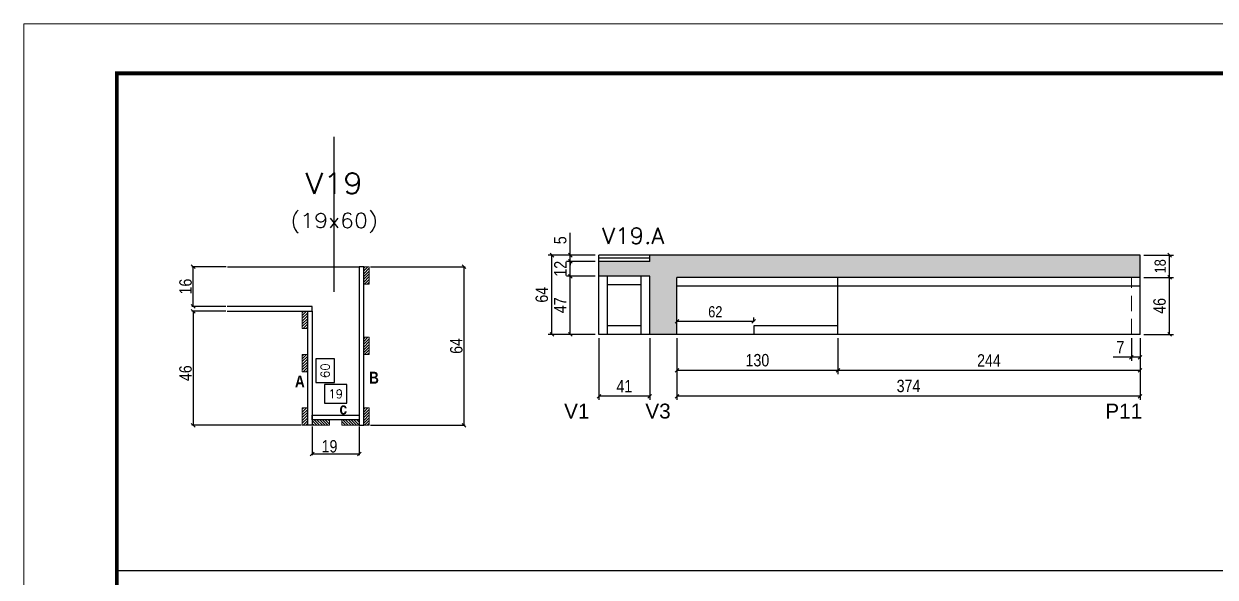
# Model space of a CAD drawing. Extents: x -10448 to -1189, y -11772 to 17235.
# Drawn here: x -8850 to -7888, y 9506 to 9953 of the extents above; entities that cross this region are included whole.
import ezdxf
from ezdxf.enums import TextEntityAlignment as Align

# ---------------------------------------------------------------- set-up
doc = ezdxf.new("R2010")
doc.units = 0
doc.linetypes.add('DASHED', pattern=[0.75, 0.5, -0.25])
doc.linetypes.add('HIDDEN', pattern=[0.375, 0.25, -0.125])
for name, color, linetype in [('5', 5, 'Continuous'), ('COTA', 241, 'Continuous'), ('Cota Seção (2x)', 4, 'Continuous'), ('detalhes', 4, 'Continuous'), ('Painéis', 200, 'Continuous'), ('SARR_2.2x7', 40, 'Continuous'), ('SARR_EDITAR', 141, 'Continuous'), ('Texto de Titulo', 7, 'Continuous'), ('Texto Qtd Sarr', 242, 'Continuous')]:
    doc.layers.add(name, color=color, linetype=linetype)
for name, color, linetype, lineweight in [('CONCRETO', 251, 'Continuous', 25), ('Folhas', 255, 'Continuous', 9), ('Madeira', 126, 'Continuous', 18), ('Sarr 2.2x7', 40, 'Continuous', 9), ('SARRAFO DE PRESSAO', 251, 'DASHED', 9), ('Texto Seção', 7, 'Continuous', 15)]:
    doc.layers.add(name, color=color, linetype=linetype, lineweight=lineweight)
doc.styles.add('COTA TECNICA', font='techl___.ttf', dxfattribs={"height": 10})
doc.styles.add('COTA TECNICA 2X', font='techl___.ttf', dxfattribs={"height": 10})
doc.styles.add('COTA TECNICA-50', font='techl___.ttf', dxfattribs={"height": 9})
doc.styles.add('REGUA-120', font='ROMANS.shx', dxfattribs={"height": 15})
doc.styles.add('Romans', font='romans.shx')
doc.styles.get("Standard").update_dxf_attribs({"font": 'arial.ttf'})
doc.styles.add('TECNICA', font='techb___.ttf', dxfattribs={"height": 10})
doc.dimstyles.new('COTA PAINEL-50', dxfattribs={"dimtxt": 9, "dimasz": 3, "dimexe": 3, "dimexo": 3, "dimgap": 3, "dimtad": 1, "dimdec": 1, "dimzin": 12, "dimdsep": 46, "dimtxsty": 'COTA TECNICA-50', "dimblk1": 'OBLIQUE', "dimblk2": 'OBLIQUE', "dimsah": 1, "dimcen": 0.9, "dimclrd": 4, "dimclre": 4, "dimclrt": 240, "dimadec": 1, "dimazin": 3, "dimtfac": 1, "dimtdec": 1, "dimtmove": 0, "dimatfit": 3, "dimfxl": 1, "dimtolj": 1, "dimtzin": 12, "dimarcsym": 0})
doc.dimstyles.new('Cota Seção interna', dxfattribs={"dimtxt": 7, "dimasz": 6, "dimexe": 0.18, "dimexo": 2, "dimgap": -4, "dimtad": 3, "dimdec": 1, "dimlfac": 0.5, "dimzin": 12, "dimdsep": 46, "dimtxsty": 'Romans', "dimblk": 'ARCHTICK', "dimcen": 0.09, "dimse1": 1, "dimse2": 1, "dimsd1": 1, "dimsd2": 1, "dimclrd": 180, "dimclre": 5, "dimclrt": 1, "dimadec": 0, "dimazin": 3, "dimtfac": 1, "dimtdec": 1, "dimtofl": 0, "dimtmove": 0, "dimatfit": 3, "dimldrblk": 'ARCHTICK', "dimfxl": 1, "dimtolj": 1, "dimtzin": 0, "dimarcsym": 0})
doc.dimstyles.new('PAINEL', dxfattribs={"dimtxt": 10, "dimasz": 3, "dimexe": 3, "dimexo": 3, "dimgap": 3, "dimtad": 1, "dimdec": 1, "dimzin": 12, "dimdsep": 46, "dimtxsty": 'COTA TECNICA', "dimblk1": 'OBLIQUE', "dimblk2": 'OBLIQUE', "dimsah": 1, "dimcen": 0.9, "dimclrd": 4, "dimclre": 4, "dimclrt": 240, "dimadec": 1, "dimazin": 3, "dimtfac": 1, "dimtdec": 1, "dimtmove": 0, "dimatfit": 3, "dimfxl": 1, "dimtolj": 1, "dimtzin": 12, "dimarcsym": 0})
doc.dimstyles.new('SECAO', dxfattribs={"dimscale": 0.333333, "dimtxt": 5, "dimasz": 9, "dimexe": 3, "dimexo": 3, "dimgap": 3, "dimtad": 1, "dimdec": 1, "dimlfac": 0.5, "dimzin": 12, "dimdsep": 46, "dimtxsty": 'COTA TECNICA 2X', "dimblk1": 'OBLIQUE', "dimblk2": 'OBLIQUE', "dimsah": 1, "dimcen": 0.9, "dimclrd": 4, "dimclre": 4, "dimclrt": 240, "dimadec": 1, "dimazin": 3, "dimtfac": 1, "dimtdec": 1, "dimtmove": 0, "dimatfit": 3, "dimfxl": 1, "dimtolj": 1, "dimtzin": 12, "dimarcsym": 0})

# ---------------------------------------------------------------- blocks, each defined once
blk = doc.blocks.new('9999999999')
at = {"layer": 'Folhas'}
blk.add_lwpolyline([(98138.98, 34190.21), (99623.98, 34190.21), (99623.98, 35240.21), (98138.98, 35240.21)], close=True, dxfattribs=at)
at = {"layer": 'Folhas', "color": 30, "const_width": 3}
blk.add_lwpolyline([(98213.98, 34230.21), (99583.98, 34230.21), (99583.98, 35200.21), (98213.98, 35200.21)], close=True, dxfattribs=at)
blk = doc.blocks.new('_Oblique')
at = {"color": 0, "linetype": 'ByBlock', "lineweight": -2}
blk.add_line((-0.5, -0.5), (0.5, 0.5), dxfattribs=at)
blk = doc.blocks.new('*D627')
at = {"layer": 'COTA', "color": 4, "lineweight": -2, "transparency": 16777216}
for p, q in [((-8616.9, 9627.53), (-8616.9, 9604.35)), ((-8578.9, 9627.53), (-8578.9, 9604.35)), ((-8616.9, 9605.35), (-8578.9, 9605.35))]:
    blk.add_line(p, q, dxfattribs=at)
at = {"layer": 'Defpoints', "color": 0, "transparency": 16777216}
for p in [(-8616.9, 9628.53), (-8578.9, 9628.53), (-8578.9, 9605.35)]:
    blk.add_point(p, dxfattribs=at)
at = {"layer": 'COTA', "color": 4, "lineweight": -2, "transparency": 16777216, "xscale": 3, "yscale": 3, "zscale": 3, "rotation": 180}
blk.add_blockref('_Oblique', (-8616.9, 9605.35), dxfattribs=at)
at = {"layer": 'COTA', "color": 4, "lineweight": -2, "transparency": 16777216, "xscale": 3, "yscale": 3, "zscale": 3}
blk.add_blockref('_Oblique', (-8578.9, 9605.35), dxfattribs=at)
at = {"layer": 'COTA', "color": 240, "transparency": 16777216, "insert": (-8602.9, 9611.43), "char_height": 10, "attachment_point": 5, "style": 'COTA TECNICA 2X'}
blk.add_mtext('\\A1;19', dxfattribs=at)
blk = doc.blocks.new('*D628')
at = {"layer": 'COTA', "color": 4, "lineweight": -2, "transparency": 16777216}
for p, q in [((-8569.9, 9756.53), (-8493.35, 9756.53)), ((-8494.35, 9756.53), (-8494.35, 9628.53)), ((-8569.9, 9628.53), (-8493.35, 9628.53))]:
    blk.add_line(p, q, dxfattribs=at)
at = {"layer": 'Defpoints', "color": 0, "transparency": 16777216}
for p in [(-8570.9, 9756.53, 0), (-8570.9, 9628.53, 0), (-8494.35, 9628.53)]:
    blk.add_point(p, dxfattribs=at)
at = {"layer": 'COTA', "color": 4, "lineweight": -2, "transparency": 16777216, "xscale": 3, "yscale": 3, "zscale": 3}
for p, rotation in [((-8494.35, 9756.53), 90), ((-8494.35, 9628.53), 270)]:
    blk.add_blockref('_Oblique', p, dxfattribs=dict(at, rotation=rotation))
at = {"layer": 'COTA', "color": 240, "transparency": 16777216, "insert": (-8500.46, 9692.53), "char_height": 10, "attachment_point": 5, "rotation": 90, "style": 'COTA TECNICA 2X'}
blk.add_mtext('\\A1;64', dxfattribs=at)
blk = doc.blocks.new('*D629')
at = {"layer": 'COTA', "color": 4, "lineweight": -2, "transparency": 16777216}
for p, q in [((-8686.59, 9720.53), (-8714.03, 9720.53)), ((-8713.03, 9720.53), (-8713.03, 9628.53)), ((-8625.9, 9628.53), (-8714.03, 9628.53))]:
    blk.add_line(p, q, dxfattribs=at)
at = {"layer": 'Defpoints', "color": 0, "transparency": 16777216}
for p in [(-8685.59, 9720.53), (-8713.03, 9628.53), (-8624.9, 9628.53, 0)]:
    blk.add_point(p, dxfattribs=at)
at = {"layer": 'COTA', "color": 4, "lineweight": -2, "transparency": 16777216, "xscale": 3, "yscale": 3, "zscale": 3}
for p, rotation in [((-8713.03, 9720.53), 90), ((-8713.03, 9628.53), 270)]:
    blk.add_blockref('_Oblique', p, dxfattribs=dict(at, rotation=rotation))
at = {"layer": 'COTA', "color": 240, "transparency": 16777216, "insert": (-8719.14, 9670.53), "char_height": 10, "attachment_point": 5, "rotation": 90, "style": 'COTA TECNICA 2X'}
blk.add_mtext('\\A1;46', dxfattribs=at)
blk = doc.blocks.new('*D630')
at = {"layer": 'COTA', "color": 4, "lineweight": -2, "transparency": 16777216}
for p, q in [((-8686.42, 9756.53), (-8714.03, 9756.53)), ((-8713.03, 9724.53), (-8713.03, 9756.53)), ((-8686.59, 9724.53), (-8714.03, 9724.53))]:
    blk.add_line(p, q, dxfattribs=at)
at = {"layer": 'Defpoints', "color": 0, "transparency": 16777216}
for p in [(-8713.03, 9756.53), (-8685.42, 9756.53), (-8685.59, 9724.53)]:
    blk.add_point(p, dxfattribs=at)
at = {"layer": 'COTA', "color": 4, "lineweight": -2, "transparency": 16777216, "xscale": 3, "yscale": 3, "zscale": 3}
for p, rotation in [((-8713.03, 9756.53), 90), ((-8713.03, 9724.53), 270)]:
    blk.add_blockref('_Oblique', p, dxfattribs=dict(at, rotation=rotation))
at = {"layer": 'COTA', "color": 240, "transparency": 16777216, "insert": (-8719.14, 9740.53), "char_height": 10, "attachment_point": 5, "rotation": 90, "style": 'COTA TECNICA 2X'}
blk.add_mtext('\\A1;16', dxfattribs=at)
blk = doc.blocks.new('*D639')
at = {"layer": 'Cota Seção (2x)', "color": 180, "lineweight": -2, "transparency": 16777216}
for p, q in [((-8598.95, 9682.03), (-8613.95, 9682.03)), ((-8613.95, 9682.03), (-8613.95, 9663.03)), ((-8598.95, 9663.03), (-8598.95, 9682.03)), ((-8613.95, 9663.03), (-8598.95, 9663.03))]:
    blk.add_line(p, q, dxfattribs=at)
at = {"layer": 'Defpoints', "color": 0, "transparency": 16777216}
for p in [(-8594.95, 9756.53), (-8578.9, 9756.53), (-8578.9, 9636.53)]:
    blk.add_point(p, dxfattribs=at)
at = {"layer": 'Cota Seção (2x)', "color": 1, "transparency": 16777216, "insert": (-8606.45, 9672.53), "char_height": 7, "attachment_point": 5, "rotation": 90, "style": 'Romans'}
blk.add_mtext('\\A1;60', dxfattribs=at)
blk = doc.blocks.new('_ArchTick')
at = {"color": 0, "linetype": 'ByBlock', "const_width": 0.15}
blk.add_lwpolyline([(-0.5, -0.5), (0.5, 0.5)], dxfattribs=at)
blk = doc.blocks.new('*D640')
at = {"layer": 'Cota Seção (2x)', "color": 180, "lineweight": -2, "transparency": 16777216}
for p, q in [((-8588.9, 9661.29), (-8606.9, 9661.29)), ((-8606.9, 9661.29), (-8606.9, 9646.29)), ((-8588.9, 9646.29), (-8588.9, 9661.29)), ((-8606.9, 9646.29), (-8588.9, 9646.29))]:
    blk.add_line(p, q, dxfattribs=at)
at = {"layer": 'Defpoints', "color": 0, "transparency": 16777216}
for p in [(-8578.9, 9642.29), (-8616.9, 9636.53), (-8578.9, 9636.53)]:
    blk.add_point(p, dxfattribs=at)
at = {"layer": 'Cota Seção (2x)', "color": 1, "transparency": 16777216, "insert": (-8597.9, 9653.79), "char_height": 7, "attachment_point": 5, "style": 'Romans'}
blk.add_mtext('\\A1;19', dxfattribs=at)
blk = doc.blocks.new('titulo1')
at = {"layer": 'Defpoints', "color": 252, "linetype": 'HIDDEN', "ltscale": 2}
blk.add_line((0, 0), (0, 125), dxfattribs=at)
at = {"layer": 'Defpoints', "style": 'Romans', "oblique": 15}
blk.add_attdef('FOLHA', text='', height=10, dxfattribs=at).set_placement((0, 15.58), align=Align.MIDDLE_CENTER)
at = {"layer": 'Texto Qtd Sarr', "color": 3, "style": 'Romans', "oblique": 15}
for tag, height, p in [('TITULO', 17, (0, 71.45)), ('SEÇÃO', 12, (0, 41.55))]:
    blk.add_attdef(tag, text='', height=height, dxfattribs=at).set_placement(p, align=Align.MIDDLE_CENTER)
blk = doc.blocks.new('*D631')
at = {"layer": 'COTA', "color": 4, "linetype": 'ByBlock', "lineweight": -2, "transparency": 16777216}
for p, q in [((-8192.32, 9698.91), (-8192.32, 9669.78)), ((-7948.32, 9698.91), (-7948.32, 9669.78)), ((-7948.32, 9672.78), (-8192.32, 9672.78))]:
    blk.add_line(p, q, dxfattribs=at)
at = {"layer": 'Defpoints', "color": 0, "linetype": 'ByBlock', "transparency": 16777216}
for p in [(-8192.32, 9701.91), (-7948.32, 9701.91), (-8192.32, 9672.78)]:
    blk.add_point(p, dxfattribs=at)
at = {"layer": 'COTA', "color": 4, "linetype": 'ByBlock', "lineweight": -2, "transparency": 16777216, "xscale": 3, "yscale": 3, "zscale": 3, "rotation": 180}
blk.add_blockref('_Oblique', (-8192.32, 9672.78), dxfattribs=at)
at = {"layer": 'COTA', "color": 4, "linetype": 'ByBlock', "lineweight": -2, "transparency": 16777216, "xscale": 3, "yscale": 3, "zscale": 3}
blk.add_blockref('_Oblique', (-7948.32, 9672.78), dxfattribs=at)
at = {"layer": 'COTA', "color": 240, "linetype": 'ByBlock', "transparency": 16777216, "insert": (-8070.32, 9680.86), "char_height": 10, "attachment_point": 5, "style": 'COTA TECNICA'}
blk.add_mtext('\\A1;244', dxfattribs=at)
blk = doc.blocks.new('*D632')
at = {"layer": 'COTA', "color": 4, "linetype": 'ByBlock', "lineweight": -2, "transparency": 16777216}
for p, q in [((-8322.32, 9698.91), (-8322.32, 9669.78)), ((-8192.32, 9698.91), (-8192.32, 9669.78)), ((-8192.32, 9672.78), (-8322.32, 9672.78))]:
    blk.add_line(p, q, dxfattribs=at)
at = {"layer": 'Defpoints', "color": 0, "linetype": 'ByBlock', "transparency": 16777216}
for p in [(-8322.32, 9701.91), (-8192.32, 9701.91), (-8322.32, 9672.78)]:
    blk.add_point(p, dxfattribs=at)
at = {"layer": 'COTA', "color": 4, "linetype": 'ByBlock', "lineweight": -2, "transparency": 16777216, "xscale": 3, "yscale": 3, "zscale": 3, "rotation": 180}
blk.add_blockref('_Oblique', (-8322.32, 9672.78), dxfattribs=at)
at = {"layer": 'COTA', "color": 4, "linetype": 'ByBlock', "lineweight": -2, "transparency": 16777216, "xscale": 3, "yscale": 3, "zscale": 3}
blk.add_blockref('_Oblique', (-8192.32, 9672.78), dxfattribs=at)
at = {"layer": 'COTA', "color": 240, "linetype": 'ByBlock', "transparency": 16777216, "insert": (-8257.32, 9681), "char_height": 10, "attachment_point": 5, "style": 'COTA TECNICA'}
blk.add_mtext('\\A1;130', dxfattribs=at)
blk = doc.blocks.new('*D641')
at = {"layer": 'COTA', "color": 4, "linetype": 'ByBlock', "lineweight": -2, "transparency": 16777216}
for p, q in [((-8322.32, 9698.91), (-8322.32, 9648.96)), ((-7948.32, 9698.91), (-7948.32, 9648.96)), ((-7948.32, 9651.96), (-8322.32, 9651.96))]:
    blk.add_line(p, q, dxfattribs=at)
at = {"layer": 'Defpoints', "color": 0, "linetype": 'ByBlock', "transparency": 16777216}
for p in [(-8322.32, 9701.91), (-7948.32, 9701.91), (-8322.32, 9651.96)]:
    blk.add_point(p, dxfattribs=at)
at = {"layer": 'COTA', "color": 4, "linetype": 'ByBlock', "lineweight": -2, "transparency": 16777216, "xscale": 3, "yscale": 3, "zscale": 3, "rotation": 180}
blk.add_blockref('_Oblique', (-8322.32, 9651.96), dxfattribs=at)
at = {"layer": 'COTA', "color": 4, "linetype": 'ByBlock', "lineweight": -2, "transparency": 16777216, "xscale": 3, "yscale": 3, "zscale": 3}
blk.add_blockref('_Oblique', (-7948.32, 9651.96), dxfattribs=at)
at = {"layer": 'COTA', "color": 240, "linetype": 'ByBlock', "transparency": 16777216, "insert": (-8135.32, 9660.18), "char_height": 10, "attachment_point": 5, "style": 'COTA TECNICA'}
blk.add_mtext('\\A1;374', dxfattribs=at)
blk = doc.blocks.new('*D642')
at = {"layer": 'COTA', "color": 4, "linetype": 'ByBlock', "lineweight": -2, "transparency": 16777216}
for p, q in [((-7945.32, 9747.91), (-7921.41, 9747.91)), ((-7924.41, 9701.91), (-7924.41, 9747.91)), ((-7945.32, 9701.91), (-7921.41, 9701.91))]:
    blk.add_line(p, q, dxfattribs=at)
at = {"layer": 'Defpoints', "color": 0, "linetype": 'ByBlock', "transparency": 16777216}
for p in [(-7948.32, 9747.91), (-7924.41, 9747.91), (-7948.32, 9701.91)]:
    blk.add_point(p, dxfattribs=at)
at = {"layer": 'COTA', "color": 4, "linetype": 'ByBlock', "lineweight": -2, "transparency": 16777216, "xscale": 3, "yscale": 3, "zscale": 3}
for p, rotation in [((-7924.41, 9747.91), 90), ((-7924.41, 9701.91), 270)]:
    blk.add_blockref('_Oblique', p, dxfattribs=dict(at, rotation=rotation))
at = {"layer": 'COTA', "color": 240, "linetype": 'ByBlock', "transparency": 16777216, "insert": (-7932.51, 9724.91), "char_height": 10, "attachment_point": 5, "rotation": 90, "style": 'COTA TECNICA'}
blk.add_mtext('\\A1;46', dxfattribs=at)
blk = doc.blocks.new('*D643')
at = {"layer": 'COTA', "color": 4, "linetype": 'ByBlock', "lineweight": -2, "transparency": 16777216}
for p, q in [((-8385.32, 9698.91), (-8385.32, 9648.96)), ((-8344.32, 9698.91), (-8344.32, 9648.96)), ((-8344.32, 9651.96), (-8385.32, 9651.96))]:
    blk.add_line(p, q, dxfattribs=at)
at = {"layer": 'Defpoints', "color": 0, "linetype": 'ByBlock', "transparency": 16777216}
for p in [(-8385.32, 9701.91), (-8344.32, 9701.91), (-8385.32, 9651.96)]:
    blk.add_point(p, dxfattribs=at)
at = {"layer": 'COTA', "color": 4, "linetype": 'ByBlock', "lineweight": -2, "transparency": 16777216, "xscale": 3, "yscale": 3, "zscale": 3, "rotation": 180}
blk.add_blockref('_Oblique', (-8385.32, 9651.96), dxfattribs=at)
at = {"layer": 'COTA', "color": 4, "linetype": 'ByBlock', "lineweight": -2, "transparency": 16777216, "xscale": 3, "yscale": 3, "zscale": 3}
blk.add_blockref('_Oblique', (-8344.32, 9651.96), dxfattribs=at)
at = {"layer": 'COTA', "color": 240, "linetype": 'ByBlock', "transparency": 16777216, "insert": (-8364.82, 9660.03), "char_height": 10, "attachment_point": 5, "style": 'COTA TECNICA'}
blk.add_mtext('\\A1;41', dxfattribs=at)
blk = doc.blocks.new('*D633')
at = {"layer": 'COTA', "color": 4, "linetype": 'ByBlock', "lineweight": -2, "transparency": 16777216}
for p, q in [((-8388.32, 9748.91), (-8411.44, 9748.91)), ((-8408.44, 9701.91), (-8408.44, 9748.91)), ((-8388.32, 9701.91), (-8411.44, 9701.91))]:
    blk.add_line(p, q, dxfattribs=at)
at = {"layer": 'Defpoints', "color": 0, "linetype": 'ByBlock', "transparency": 16777216}
for p in [(-8408.44, 9748.91), (-8385.32, 9748.91), (-8385.32, 9701.91)]:
    blk.add_point(p, dxfattribs=at)
at = {"layer": 'COTA', "color": 4, "linetype": 'ByBlock', "lineweight": -2, "transparency": 16777216, "xscale": 3, "yscale": 3, "zscale": 3}
for p, rotation in [((-8408.44, 9748.91), 90), ((-8408.44, 9701.91), 270)]:
    blk.add_blockref('_Oblique', p, dxfattribs=dict(at, rotation=rotation))
at = {"layer": 'COTA', "color": 240, "linetype": 'ByBlock', "transparency": 16777216, "insert": (-8416.51, 9725.41), "char_height": 10, "attachment_point": 5, "rotation": 90, "style": 'COTA TECNICA'}
blk.add_mtext('\\A1;47', dxfattribs=at)
blk = doc.blocks.new('*D634')
at = {"layer": 'COTA', "color": 4, "linetype": 'ByBlock', "lineweight": -2, "transparency": 16777216}
for p, q in [((-8388.32, 9760.91), (-8411.44, 9760.91)), ((-8408.44, 9748.91), (-8408.44, 9760.91)), ((-8388.32, 9748.91), (-8411.44, 9748.91))]:
    blk.add_line(p, q, dxfattribs=at)
at = {"layer": 'Defpoints', "color": 0, "linetype": 'ByBlock', "transparency": 16777216}
for p in [(-8408.44, 9760.91), (-8385.32, 9760.91), (-8385.32, 9748.91)]:
    blk.add_point(p, dxfattribs=at)
at = {"layer": 'COTA', "color": 4, "linetype": 'ByBlock', "lineweight": -2, "transparency": 16777216, "xscale": 3, "yscale": 3, "zscale": 3}
for p, rotation in [((-8408.44, 9760.91), 90), ((-8408.44, 9748.91), 270)]:
    blk.add_blockref('_Oblique', p, dxfattribs=dict(at, rotation=rotation))
at = {"layer": 'COTA', "color": 240, "linetype": 'ByBlock', "transparency": 16777216, "insert": (-8416.49, 9754.91), "char_height": 10, "attachment_point": 5, "rotation": 90, "style": 'COTA TECNICA'}
blk.add_mtext('\\A1;12', dxfattribs=at)
blk = doc.blocks.new('*D635')
at = {"layer": 'COTA', "color": 4, "linetype": 'ByBlock', "lineweight": -2, "transparency": 16777216}
for p, q in [((-8388.32, 9765.91), (-8426.3, 9765.91)), ((-8423.3, 9701.91), (-8423.3, 9765.91)), ((-8388.32, 9701.91), (-8426.3, 9701.91))]:
    blk.add_line(p, q, dxfattribs=at)
at = {"layer": 'Defpoints', "color": 0, "linetype": 'ByBlock', "transparency": 16777216}
for p in [(-8423.3, 9765.91), (-8385.32, 9765.91), (-8385.32, 9701.91)]:
    blk.add_point(p, dxfattribs=at)
at = {"layer": 'COTA', "color": 4, "linetype": 'ByBlock', "lineweight": -2, "transparency": 16777216, "xscale": 3, "yscale": 3, "zscale": 3}
for p, rotation in [((-8423.3, 9765.91), 90), ((-8423.3, 9701.91), 270)]:
    blk.add_blockref('_Oblique', p, dxfattribs=dict(at, rotation=rotation))
at = {"layer": 'COTA', "color": 240, "linetype": 'ByBlock', "transparency": 16777216, "insert": (-8431.4, 9733.91), "char_height": 10, "attachment_point": 5, "rotation": 90, "style": 'COTA TECNICA'}
blk.add_mtext('\\A1;64', dxfattribs=at)
blk = doc.blocks.new('*D644')
at = {"layer": 'COTA', "color": 4, "linetype": 'ByBlock', "lineweight": -2, "transparency": 16777216}
for p, q in [((-8408.44, 9765.91), (-8408.44, 9784.01)), ((-8388.32, 9765.91), (-8411.44, 9765.91)), ((-8408.44, 9760.91), (-8408.44, 9765.91)), ((-8388.32, 9760.91), (-8411.44, 9760.91)), ((-8408.44, 9760.91), (-8408.44, 9757.91))]:
    blk.add_line(p, q, dxfattribs=at)
at = {"layer": 'Defpoints', "color": 0, "linetype": 'ByBlock', "transparency": 16777216}
for p in [(-8408.44, 9765.91), (-8385.32, 9765.91), (-8385.32, 9760.91)]:
    blk.add_point(p, dxfattribs=at)
at = {"layer": 'COTA', "color": 4, "linetype": 'ByBlock', "lineweight": -2, "transparency": 16777216, "xscale": 3, "yscale": 3, "zscale": 3}
for p, rotation in [((-8408.44, 9765.91), 270), ((-8408.44, 9760.91), 90)]:
    blk.add_blockref('_Oblique', p, dxfattribs=dict(at, rotation=rotation))
at = {"layer": 'COTA', "color": 240, "linetype": 'ByBlock', "transparency": 16777216, "insert": (-8416.55, 9777.96), "char_height": 10, "attachment_point": 5, "rotation": 90, "style": 'COTA TECNICA'}
blk.add_mtext('\\A1;5', dxfattribs=at)
blk = doc.blocks.new('*D645')
at = {"layer": 'COTA', "color": 4, "linetype": 'ByBlock', "lineweight": -2, "transparency": 16777216}
for p, q in [((-7955.32, 9698.91), (-7955.32, 9680.42)), ((-7948.32, 9698.91), (-7948.32, 9680.42)), ((-7955.32, 9683.42), (-7970.05, 9683.42)), ((-7948.32, 9683.42), (-7955.32, 9683.42))]:
    blk.add_line(p, q, dxfattribs=at)
at = {"layer": 'Defpoints', "color": 0, "linetype": 'ByBlock', "transparency": 16777216}
for p in [(-7955.32, 9701.91), (-7948.32, 9701.91), (-7955.32, 9683.42)]:
    blk.add_point(p, dxfattribs=at)
at = {"layer": 'COTA', "color": 4, "linetype": 'ByBlock', "lineweight": -2, "transparency": 16777216, "xscale": 3, "yscale": 3, "zscale": 3, "rotation": 180}
blk.add_blockref('_Oblique', (-7955.32, 9683.42), dxfattribs=at)
at = {"layer": 'COTA', "color": 4, "linetype": 'ByBlock', "lineweight": -2, "transparency": 16777216, "xscale": 3, "yscale": 3, "zscale": 3}
blk.add_blockref('_Oblique', (-7948.32, 9683.42), dxfattribs=at)
at = {"layer": 'COTA', "color": 240, "linetype": 'ByBlock', "transparency": 16777216, "insert": (-7964.19, 9691.5), "char_height": 10, "attachment_point": 5, "style": 'COTA TECNICA'}
blk.add_mtext('\\A1;7', dxfattribs=at)
blk = doc.blocks.new('*D647')
at = {"layer": 'COTA', "color": 4, "linetype": 'ByBlock', "lineweight": -2, "transparency": 16777216}
for p, q in [((-7945.32, 9765.91), (-7921.41, 9765.91)), ((-7924.41, 9747.91), (-7924.41, 9765.91)), ((-7945.32, 9747.91), (-7921.41, 9747.91))]:
    blk.add_line(p, q, dxfattribs=at)
at = {"layer": 'Defpoints', "color": 0, "linetype": 'ByBlock', "transparency": 16777216}
for p in [(-7948.32, 9765.91), (-7924.41, 9765.91), (-7948.32, 9747.91)]:
    blk.add_point(p, dxfattribs=at)
at = {"layer": 'COTA', "color": 4, "linetype": 'ByBlock', "lineweight": -2, "transparency": 16777216, "xscale": 3, "yscale": 3, "zscale": 3}
for p, rotation in [((-7924.41, 9765.91), 90), ((-7924.41, 9747.91), 270)]:
    blk.add_blockref('_Oblique', p, dxfattribs=dict(at, rotation=rotation))
at = {"layer": 'COTA', "color": 240, "linetype": 'ByBlock', "transparency": 16777216, "insert": (-7931.99, 9756.91), "char_height": 9, "attachment_point": 5, "rotation": 90, "style": 'COTA TECNICA-50'}
blk.add_mtext('\\A1;18', dxfattribs=at)
blk = doc.blocks.new('*D648')
at = {"layer": 'COTA', "color": 4, "linetype": 'ByBlock', "lineweight": -2, "transparency": 16777216}
for p, q in [((-8322.32, 9704.91), (-8322.32, 9715.51)), ((-8322.32, 9712.51), (-8260.32, 9712.51)), ((-8260.32, 9711.91), (-8260.32, 9715.51))]:
    blk.add_line(p, q, dxfattribs=at)
at = {"layer": 'Defpoints', "color": 0, "linetype": 'ByBlock', "transparency": 16777216}
for p in [(-8260.32, 9712.51), (-8260.32, 9708.91), (-8322.32, 9701.91)]:
    blk.add_point(p, dxfattribs=at)
at = {"layer": 'COTA', "color": 4, "linetype": 'ByBlock', "lineweight": -2, "transparency": 16777216, "xscale": 3, "yscale": 3, "zscale": 3, "rotation": 180}
blk.add_blockref('_Oblique', (-8322.32, 9712.51), dxfattribs=at)
at = {"layer": 'COTA', "color": 4, "linetype": 'ByBlock', "lineweight": -2, "transparency": 16777216, "xscale": 3, "yscale": 3, "zscale": 3}
blk.add_blockref('_Oblique', (-8260.32, 9712.51), dxfattribs=at)
at = {"layer": 'COTA', "color": 240, "linetype": 'ByBlock', "transparency": 16777216, "insert": (-8291.32, 9720.11), "char_height": 9, "attachment_point": 5, "style": 'COTA TECNICA-50'}
blk.add_mtext('\\A1;62', dxfattribs=at)

msp = doc.modelspace()

# ---------------------------------------------------------------- hatches: boundary and pattern name
at = {"layer": 'COTA', "linetype": 'ByBlock'}
h = msp.add_hatch(dxfattribs=at)
h.set_pattern_fill('AR-CONC', color=256, scale=0.03)
h.set_pattern_definition([(50, (-142650.5803, -16139.6513), (5.46554007, -0.47817257), [0.5715, -6.2865]), (355, (-142650.5803, -16139.6513), (-1.05730264, 5.73170536), [0.4572, -5.02921753]), (100.4514447, (-142650.125, -16139.691), (4.40823741, 5.25353256), [0.48570026, -5.34270734]), (46.1842, (-142650.58, -16138.127), (8.13237123, -1.26126984), [0.85725, -9.42975]), (96.6355576, (-142649.9026, -16138.2324), (7.122124, 7.42278374), [0.7285507, -8.01406824]), (351.184151, (-142650.58, -16138.127), (7.122124, 7.42278374), [0.685799, -7.54379196]), (21, (-142649.8183, -16138.5083), (4.54843174, -3.06795595), [0.5715, -6.2865]), (326, (-142649.8183, -16138.5083), (1.85406085, 5.52563898), [0.4572, -5.0292]), (71.451445, (-142649.439, -16138.764), (6.40249258, 2.45768307), [0.48570026, -5.34269813]), (37.5, (-142650.5803, -16139.6513), (0.092658098, 2.536651166), [0, -4.96824, 0, -5.1054, 0, -5.04825]), (7.5, (-142650.5803, -16139.6513), (2.004589875, 3.005417245), [0, -2.91084, 0, -4.85394, 0, -1.92405]), (327.5, (-142652.2796, -16139.6513), (4.067717855, -0.17186232), [0, -1.905, 0, -5.9436, 0, -7.8867]), (317.5, (-142653.0416, -16139.6513), (4.44387544, 0.76279473), [0, -2.4765, 0, -3.94716, 0, -5.6007])])
h.paths.add_polyline_path([(-8385.32, 9748.91), (-8344.32, 9748.91), (-8344.32, 9701.91), (-8322.32, 9701.91), (-8322.32, 9747.91), (-7948.32, 9747.91), (-7948.32, 9765.91), (-8344.32, 9765.91), (-8344.32, 9760.91), (-8385.32, 9760.91)])
at = {"layer": 'Madeira'}
h = msp.add_hatch(dxfattribs=at)
h.set_pattern_fill('ANSI31', color=256, scale=0.5)
h.set_pattern_definition([(45, (-132104.1395, -24128.0634), (-1.122532015, 1.122532015), [])])
h.paths.add_polyline_path([(-8570.9, 9756.53), (-8575.3, 9756.53), (-8575.3, 9742.53), (-8570.9, 9742.53)])
h = msp.add_hatch(dxfattribs=at)
h.set_pattern_fill('ANSI31', color=256, scale=0.5)
h.set_pattern_definition([(45, (-132153.7395, -24164.0634), (-1.122532015, 1.122532015), [])])
h.paths.add_polyline_path([(-8620.5, 9720.53), (-8624.9, 9720.53), (-8624.9, 9706.53), (-8620.5, 9706.53)])
h = msp.add_hatch(dxfattribs=at)
h.set_pattern_fill('ANSI31', color=256, scale=0.5)
h.set_pattern_definition([(45, (-132104.1395, -24185.0634), (-1.122532015, 1.122532015), [])])
h.paths.add_polyline_path([(-8570.9, 9699.53), (-8575.3, 9699.53), (-8575.3, 9685.53), (-8570.9, 9685.53)])
h = msp.add_hatch(dxfattribs=at)
h.set_pattern_fill('ANSI31', color=256, scale=0.5)
h.set_pattern_definition([(45, (-132153.7395, -24199.0634), (-1.122532015, 1.122532015), [])])
h.paths.add_polyline_path([(-8620.5, 9685.53), (-8624.9, 9685.53), (-8624.9, 9671.53), (-8620.5, 9671.53)])
h = msp.add_hatch(dxfattribs=at)
h.set_pattern_fill('ANSI31', color=256, scale=0.5)
h.set_pattern_definition([(45, (-132153.7395, -24242.0634), (-1.122532015, 1.122532015), [])])
h.paths.add_polyline_path([(-8620.5, 9642.53), (-8624.9, 9642.53), (-8624.9, 9628.53), (-8620.5, 9628.53)])
h = msp.add_hatch(dxfattribs=at)
h.set_pattern_fill('ANSI31', color=256, scale=0.5)
h.set_pattern_definition([(45, (-132104.1395, -24242.0634), (-1.122532015, 1.122532015), [])])
h.paths.add_polyline_path([(-8570.9, 9642.53), (-8575.3, 9642.53), (-8575.3, 9628.53), (-8570.9, 9628.53)])
h = msp.add_hatch(dxfattribs=at)
h.set_pattern_fill('ANSI31', color=256, scale=0.5, angle=90)
h.set_pattern_definition([(135, (25285.0223, -113883.641), (-1.122532015, -1.122532015), [])])
h.paths.add_polyline_path([(-8616.9, 9632.93), (-8616.9, 9628.53), (-8602.9, 9628.53), (-8602.9, 9632.93)])
h = msp.add_hatch(dxfattribs=at)
h.set_pattern_fill('ANSI31', color=256, scale=0.5, angle=90)
h.set_pattern_definition([(135, (25261.0223, -113883.641), (-1.122532015, -1.122532015), [])])
h.paths.add_polyline_path([(-8592.9, 9632.93), (-8592.9, 9628.53), (-8578.9, 9628.53), (-8578.9, 9632.93)])

# ---------------------------------------------------------------- linework, layer by layer
at = {"layer": 'CONCRETO', "linetype": 'Continuous'}
msp.add_line((-8685.42, 9756.53), (-8578.9, 9756.53), dxfattribs=at)
at = {"layer": 'COTA', "linetype": 'ByBlock'}
for p, q in [((-7948.32, 9765.91), (-8344.32, 9765.91)), ((-7948.32, 9747.91), (-7948.32, 9765.91)), ((-8385.32, 9748.91), (-8385.32, 9760.91)), ((-8322.32, 9701.91), (-8344.32, 9701.91)), ((-7404.78, 9510.99), (-8774.78, 9510.99))]:
    msp.add_line(p, q, dxfattribs=at)
at = {"layer": 'Madeira', "elevation": 0}
for points in [[(-8570.9, 9756.53), (-8570.9, 9742.53), (-8575.3, 9742.53), (-8575.3, 9756.53)], [(-8570.9, 9699.53), (-8570.9, 9685.53), (-8575.3, 9685.53), (-8575.3, 9699.53)], [(-8620.5, 9685.53), (-8620.5, 9671.53), (-8624.9, 9671.53), (-8624.9, 9685.53)], [(-8620.5, 9642.53), (-8620.5, 9628.53), (-8624.9, 9628.53), (-8624.9, 9642.53)], [(-8570.9, 9642.53), (-8570.9, 9628.53), (-8575.3, 9628.53), (-8575.3, 9642.53)], [(-8602.9, 9632.93), (-8616.9, 9632.93), (-8616.9, 9628.53), (-8602.9, 9628.53)], [(-8578.9, 9632.93), (-8592.9, 9632.93), (-8592.9, 9628.53), (-8578.9, 9628.53)]]:
    msp.add_lwpolyline(points, close=True, dxfattribs=at)
at = {"layer": 'Madeira'}
msp.add_lwpolyline([(-8620.5, 9720.53), (-8620.5, 9706.53), (-8624.9, 9706.53), (-8624.9, 9720.53)], close=True, dxfattribs=at)
at = {"layer": 'Painéis', "linetype": 'ByBlock'}
for p, q in [((-8385.32, 9760.91), (-8385.32, 9765.91)), ((-8344.32, 9765.91), (-8385.32, 9765.91)), ((-8344.32, 9760.91), (-8344.32, 9765.91)), ((-8344.32, 9760.91), (-8385.32, 9760.91)), ((-8344.32, 9748.91), (-8385.32, 9748.91)), ((-8385.32, 9701.91), (-8385.32, 9748.91)), ((-8344.32, 9701.91), (-8344.32, 9748.91)), ((-7948.32, 9747.91), (-8322.32, 9747.91)), ((-8322.32, 9701.91), (-8322.32, 9747.91)), ((-8192.32, 9701.91), (-8192.32, 9747.91)), ((-7948.32, 9701.91), (-7948.32, 9747.91)), ((-8344.32, 9701.91), (-8385.32, 9701.91)), ((-7948.32, 9701.91), (-8322.32, 9701.91))]:
    msp.add_line(p, q, dxfattribs=at)
at = {"layer": 'Painéis', "linetype": 'Continuous', "elevation": 0}
for points in [[(-8575.3, 9628.53), (-8575.3, 9756.53), (-8578.9, 9756.53), (-8578.9, 9628.53)], [(-8620.5, 9628.53), (-8620.5, 9720.53), (-8616.9, 9720.53), (-8616.9, 9628.53)], [(-8616.9, 9636.53), (-8578.9, 9636.53), (-8578.9, 9632.93), (-8616.9, 9632.93)]]:
    msp.add_lwpolyline(points, close=True, dxfattribs=at)
at = {"layer": 'Painéis', "linetype": 'Continuous'}
msp.add_lwpolyline([(-8685.59, 9720.53), (-8616.9, 9720.53), (-8616.9, 9724.53), (-8685.59, 9724.53)], dxfattribs=at)
at = {"layer": 'Sarr 2.2x7', "linetype": 'HIDDEN', "ltscale": 50}
msp.add_line((-7955.32, 9701.91), (-7955.32, 9747.91), dxfattribs=at)
at = {"layer": 'SARR_2.2x7', "linetype": 'Continuous'}
for p, q in [((-8378.32, 9701.91), (-8378.32, 9748.91)), ((-8351.32, 9701.91), (-8351.32, 9748.91)), ((-8351.32, 9741.91), (-8378.32, 9741.91)), ((-8192.32, 9740.91), (-8322.32, 9740.91)), ((-7948.32, 9740.91), (-8192.32, 9740.91)), ((-8351.32, 9708.91), (-8378.32, 9708.91)), ((-8192.32, 9708.91), (-8260.32, 9708.91)), ((-8260.32, 9708.91), (-8260.32, 9701.91)), ((-8256.82, 9701.91), (-8260.32, 9701.91))]:
    msp.add_line(p, q, dxfattribs=at)
at = {"layer": 'SARR_EDITAR', "linetype": 'ByBlock'}
msp.add_line((-8344.32, 9763.41), (-8385.32, 9763.41), dxfattribs=at)

# ---------------------------------------------------------------- block references
at = {"layer": 'SARRAFO DE PRESSAO', "color": 6, "linetype": 'ByBlock'}
msp.add_blockref('9999999999', (-106988.76, -25287.43), dxfattribs=at)
at = {"layer": 'Texto Seção'}
ref = msp.add_blockref('titulo1', (-8599.2, 9736.39), dxfattribs=at)
ref.add_attrib('TITULO', 'V19', dxfattribs={"layer": 'Texto de Titulo', "color": 7, "height": 17, "style": 'Romans', "width": 1.1}).set_placement((-8599.2, 9823.89), align=Align.MIDDLE_CENTER)
ref.add_attrib('SEÇÃO', '(19x60)', dxfattribs={"layer": 'Texto de Titulo', "color": 7, "height": 12, "style": 'Romans', "width": 1.1}).set_placement((-8599.2, 9793.89), align=Align.MIDDLE_CENTER)

# ---------------------------------------------------------------- texts
at = {"layer": '5', "linetype": 'Continuous'}
for s, p in [('V1', (-8413.46, 9633.95)), ('V3', (-8347.85, 9633.95)), ('P11', (-7976.4, 9633.95))]:
    msp.add_text(s, height=12, rotation=359.99996, dxfattribs=at).set_placement(p)
at = {"layer": 'detalhes', "style": 'TECNICA'}
for s, p in [('B', (-8570.99, 9662.09)), ('A', (-8630.83, 9659.08)), ('c', (-8594.85, 9637.19))]:
    msp.add_text(s, height=9.6, dxfattribs=at).set_placement(p)
at = {"layer": 'Texto Seção', "style": 'REGUA-120', "width": 1.05}
msp.add_text('V19.A', height=13, dxfattribs=at).set_placement((-8382.81, 9775.1))

# ---------------------------------------------------------------- dimensions: what is measured, and where the dimension line sits
at = {"layer": 'COTA', "linetype": 'ByBlock'}
for base, p1, p2, angle, dimstyle, picture, middle in [((-8408.44, 9765.91), (-8385.32, 9760.91), (-8385.32, 9765.91), 90, 'PAINEL', '*D644', (-8416.55, 9777.96)), ((-8423.3, 9765.91), (-8385.32, 9701.91), (-8385.32, 9765.91), 90, 'PAINEL', '*D635', (-8431.4, 9733.91)), ((-7924.41, 9765.91), (-7948.32, 9747.91), (-7948.32, 9765.91), 90, 'COTA PAINEL-50', '*D647', (-7931.99, 9756.91)), ((-8408.44, 9748.91), (-8385.32, 9701.91), (-8385.32, 9748.91), 90, 'PAINEL', '*D633', (-8416.51, 9725.41)), ((-7924.41, 9747.91), (-7948.32, 9701.91), (-7948.32, 9747.91), 90, 'PAINEL', '*D642', (-7932.51, 9724.91)), ((-8385.32, 9651.96), (-8344.32, 9701.91), (-8385.32, 9701.91), 180, 'PAINEL', '*D643', (-8364.82, 9660.03)), ((-8322.32, 9672.78), (-8192.32, 9701.91), (-8322.32, 9701.91), 180, 'PAINEL', '*D632', (-8257.32, 9681)), ((-8322.32, 9651.96), (-7948.32, 9701.91), (-8322.32, 9701.91), 180, 'PAINEL', '*D641', (-8135.32, 9660.18)), ((-8192.32, 9672.78), (-7948.32, 9701.91), (-8192.32, 9701.91), 180, 'PAINEL', '*D631', (-8070.32, 9680.86)), ((-7955.32, 9683.42), (-7948.32, 9701.91), (-7955.32, 9701.91), 180, 'PAINEL', '*D645', (-7964.19, 9691.5))]:
    dim = msp.add_linear_dim(base=base, p1=p1, p2=p2, angle=angle, dimstyle=dimstyle, dxfattribs=at)
    dim.commit()
    dim.dimension.update_dxf_attribs({"geometry": picture, "text_midpoint": middle})
at = {"layer": 'COTA'}
for base, p1, p2, picture, middle in [((-8713.03, 9756.53), (-8685.59, 9724.53), (-8685.42, 9756.53), '*D630', (-8719.14, 9740.53)), ((-8494.35, 9628.53), (-8570.9, 9756.53), (-8570.9, 9628.53), '*D628', (-8500.46, 9692.53))]:
    dim = msp.add_linear_dim(base=base, p1=p1, p2=p2, angle=90, dimstyle='SECAO', dxfattribs=at)
    dim.commit()
    dim.dimension.update_dxf_attribs({"geometry": picture, "text_midpoint": middle})
at = {"layer": 'COTA', "linetype": 'ByBlock'}
dim = msp.add_linear_dim(base=(-8408.44, 9760.91), p1=(-8385.32, 9748.91), p2=(-8385.32, 9760.91), angle=90, dimstyle='PAINEL', dxfattribs=at)
dim.commit()
dim.dimension.update_dxf_attribs({"geometry": '*D634', "text_midpoint": (-8408.44, 9754.91), "dimtype": 160})
at = {"layer": 'COTA'}
dim = msp.add_linear_dim(base=(-8713.03, 9628.53), p1=(-8685.59, 9720.53), p2=(-8624.9, 9628.53), angle=90, dimstyle='SECAO', dxfattribs=at)
dim.commit()
dim.dimension.update_dxf_attribs({"geometry": '*D629', "text_midpoint": (-8713.03, 9670.53), "dimtype": 160})
at = {"layer": 'COTA', "linetype": 'ByBlock'}
dim = msp.add_linear_dim(base=(-8260.32, 9712.51), p1=(-8322.32, 9701.91), p2=(-8260.32, 9708.91), dimstyle='COTA PAINEL-50', dxfattribs=at)
dim.commit()
dim.dimension.update_dxf_attribs({"geometry": '*D648', "text_midpoint": (-8291.32, 9720.11)})
at = {"layer": 'COTA'}
dim = msp.add_linear_dim(base=(-8578.9, 9605.35), p1=(-8616.9, 9628.53), p2=(-8578.9, 9628.53), dimstyle='SECAO', dxfattribs=at)
dim.commit()
dim.dimension.update_dxf_attribs({"geometry": '*D627', "text_midpoint": (-8602.9, 9605.35), "dimtype": 160})
at = {"layer": 'Cota Seção (2x)'}
for base, p1, p2, angle, picture, middle in [((-8594.95, 9756.53), (-8578.9, 9636.53), (-8578.9, 9756.53), 90, '*D639', (-8594.95, 9672.53)), ((-8578.9, 9642.29), (-8616.9, 9636.53), (-8578.9, 9636.53), 180, '*D640', (-8597.9, 9642.29))]:
    dim = msp.add_linear_dim(base=base, p1=p1, p2=p2, angle=angle, dimstyle='Cota Seção interna', dxfattribs=at)
    dim.commit()
    dim.dimension.update_dxf_attribs({"geometry": picture, "text_midpoint": middle, "dimtype": 160})

doc.saveas('drawing.dxf')
